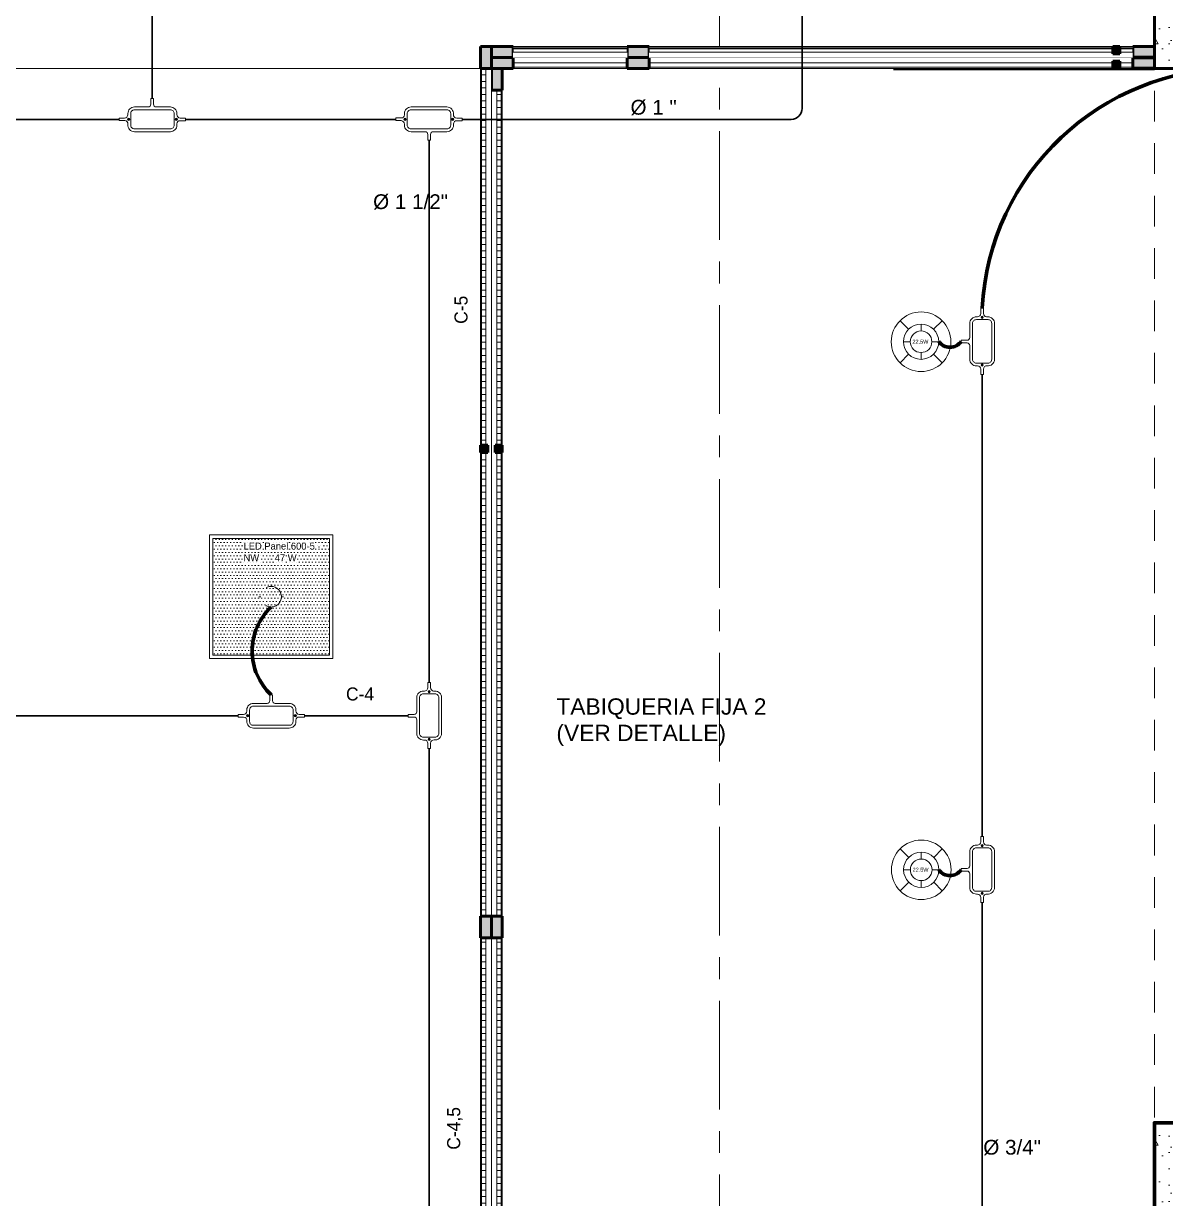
# Model space of a CAD drawing. Header units: inches. Extents: x -38 to 5698, y -33 to 92.
# Drawn here: x 387.87 to 393.12, y 24.5 to 29.91 of the extents above; entities that cross this region are included whole.
import ezdxf
from ezdxf.lldxf.tags import DXFTag

# ---------------------------------------------------------------- set-up
doc = ezdxf.new("R2010")
doc.units = ezdxf.units.IN
doc.header["$MEASUREMENT"] = 0
doc.set_wipeout_variables(frame=1)
for name, pattern in [('CONTINUA', [0]), ('DASHED', [0.75, 0.5, -0.25]), ('Hidden Line', [0.195611, 0.141111, -0.0545]), ('Punto & Raya', [0.65, 0.5, -0.075, 0, -0.075]), ('Wipeout_Contour', [1, 0, -1])]:
    doc.linetypes.add(name, pattern=pattern)
for name, color, linetype, lineweight in [('00 IE CKTO ILUMINACION', 3, 'Continuous', 50), ('01 IE LUM LED EMP DN570B', 3, 'Continuous', 13), ('ALUMBRADO_CONDUIT', 30, 'CONDUIT1', 30), ('Bancas', 1, 'Continuous', 13), ('CABLEADO EXT.', 3, 'PVCSUBT', 30), ('Luminarias', 5, 'Continuous', 20), ('Simb_Alumbrado', 140, 'CONTINUA', 30)]:
    doc.layers.add(name, color=color, linetype=linetype, lineweight=lineweight)
for name, color, linetype in [('02 _ ARQ _ ALB _ Muros Interiores', 7, 'Continuous'), ('02 _ ARQ _ ZON _ Espacio.3D', 7, 'Continuous'), ('08 _ STR _ EXT _ 06 Columnas', 7, 'Continuous'), ('08 _ STR _ EXT _ 09 Vigas', 7, 'Continuous'), ('1TEXT', 8, 'Continuous'), ('Acabado - Muros', 7, 'Continuous'), ('Marcador - Secciones', 251, 'Continuous'), ('Notas - Etiquetas', 251, 'Continuous')]:
    doc.layers.add(name, color=color, linetype=linetype)
doc.styles.add('Arial', font='arial.ttf')
doc.styles.add('Estilo_Generado_4', font='swisse.ttf')
doc.styles.add('{18b73a54-fa43-428c-adcb-c1c7bbdf2c84}', font='Simplex.shx')
tags = doc.linetypes.add('CONDUIT1', pattern='A,1,-0.19772,["con",{18b73a54-fa43-428c-adcb-c1c7bbdf2c84},S=0.2,R=0,X=0,Y=-0.065594],-0.593642', length=1.791362).pattern_tags.tags
tags[6] = DXFTag(74, 10)
tags = doc.linetypes.add('PVCSUBT', pattern='A,0.6,-0.3,0.6,-0.075691,["PVC",Standard,S=0.2,R=0,X=0,Y=-0.093724],-0.621005', length=2.196696).pattern_tags.tags
tags[10] = DXFTag(74, 10)
pattern_1 = [(0, (370.00005, 6e-09), (0, 0.3897114), [0.024375, -0.200625]), (0, (370.11255, 0.19486), (0, 0.3897114), [0.024375, -0.200625]), (60, (370.00005, 6e-09), (-0.3375, 0.1948557), [0.024375, -0.200625]), (60, (370.22505, 6e-09), (-0.3375, 0.1948557), [0.024375, -0.200625]), (120, (370.02442, 6e-09), (0.3375, 0.1948557), [0.024375, -0.200625]), (120, (370.24942, 6e-09), (0.3375, 0.1948557), [0.024375, -0.200625]), (0, (370.00005, 0.0375), (0, 0.075), [0, -0.075, 0, -0.1125]), (45, (370.03755, 0.0375), (-0.05303301, 0.05303301), [0, -0.05625, 0, -0.09375])]
pattern_2 = [(0, (370.000046, 6e-09), (0, 0.03), [])]

# ---------------------------------------------------------------- blocks, each defined once
blk = doc.blocks.new('*U270')
at = {"layer": 'Luminarias', "linetype": 'DASHED', "lineweight": 0, "ltscale": 0.05}
blk.add_lwpolyline([(0, -0.0045), (0, 0.0045)], dxfattribs=at)
blk = doc.blocks.new('*U271')
at = {"color": 0, "linetype": 'ByBlock', "lineweight": -2, "transparency": 16777216}
blk.add_blockref('*U270', (0, 0.05), dxfattribs=at)
for p, rotation in [((-0.05, 0), 90), ((0, -0.05), 180), ((0.05, 0), 269.9999999999999)]:
    blk.add_blockref('*U270', p, dxfattribs=dict(at, rotation=rotation))
blk = doc.blocks.new('PANEL LED 50W')
at = {"layer": 'Luminarias'}
h = blk.add_hatch(dxfattribs=at)
h.set_pattern_fill('DOTS', color=4, scale=0.009097)
h.set_pattern_definition([(0, (0, -2e-14), (0.0072206, 0.01444116), [0, -0.01444116])])
h.paths.add_polyline_path([(-0.2574, -0.2574), (0.2574, -0.2574), (0.2574, 0.2574), (-0.2574, 0.2574)])
h.paths.add_polyline_path([(-0.1296, 0.0974), (0.1849, 0.0974), (0.1849, 0.2469), (-0.1296, 0.2469)], flags=24)
at = {"layer": 'Luminarias', "color": 4, "lineweight": 0}
for points in [[(-0.2729, 0.2729), (0.2729, 0.2729), (0.2729, -0.2729), (-0.2729, -0.2729)], [(-0.2574, -0.2574), (0.2574, -0.2574), (0.2574, 0.2574), (-0.2574, 0.2574)]]:
    blk.add_lwpolyline(points, close=True, dxfattribs=at)
at = {"layer": 'Luminarias', "color": 4, "linetype": 'DASHED', "lineweight": 0, "ltscale": 0.01}
blk.add_circle((0, 0), 0.0455, dxfattribs=at)
at = {"color": 4}
blk.add_blockref('*U271', (0, 0), dxfattribs=at)
at = {"layer": 'Luminarias', "color": 4, "insert": (-0.1218, 0.2392), "char_height": 0.030929, "width": 0.382855, "attachment_point": 1}
blk.add_mtext('{\\Ftxt|c0;LED Panel 600-5 - NW      47 W}', dxfattribs=at)
blk = doc.blocks.new('lumin 47')
at = {"layer": 'ALUMBRADO_CONDUIT', "xscale": 1.041283452965173, "yscale": 1.041283452965173, "zscale": 1.041283452965173}
blk.add_blockref('PANEL LED 50W', (-76.251, 24.2433), dxfattribs=at)
blk = doc.blocks.new('LUMINARIA 2')
at = {"layer": '01 IE LUM LED EMP DN570B'}
for p, q in [((-0.0939, 0.0936), (-0.1589, 0.1584)), ((0.0939, 0.0936), (0.1589, 0.1584)), ((-0.0939, -0.0936), (-0.1589, -0.1584)), ((0.0939, -0.0936), (0.1589, -0.1584))]:
    blk.add_line(p, q, dxfattribs=at)
at = {"layer": '01 IE LUM LED EMP DN570B', "ltscale": 0.4}
for p, q in [((0, 0.0813), (0, 0.1326)), ((-0.0813, 0), (-0.1326, 0)), ((0.0813, 0), (0.1326, 0)), ((0, -0.0813), (0, -0.1326))]:
    blk.add_line(p, q, dxfattribs=at)
at = {"layer": '01 IE LUM LED EMP DN570B'}
for radius in [0.2244, 0.1326]:
    blk.add_circle((0, 0), radius, dxfattribs=at)
at = {"layer": '01 IE LUM LED EMP DN570B', "ltscale": 0.4}
blk.add_circle((0, 0), 0.0813, dxfattribs=at)
at = {"layer": '01 IE LUM LED EMP DN570B', "color": 8, "linetype": 'ByBlock', "lineweight": 80, "insert": (-0.0649, 0.0156), "char_height": 0.03, "width": 0.178585, "attachment_point": 1}
blk.add_mtext('{\\C3;22.5W}', dxfattribs=at)
blk = doc.blocks.new('oval t')
at = {"layer": 'Simb_Alumbrado', "lineweight": 13}
blk.add_lwpolyline([(0.0141, 0.0102, -0.414214), (0.0041, 0.0202), (0.0041, 0.0416), (-0.0056, 0.0416), (-0.0056, 0.0202, -0.414214), (-0.0156, 0.0102), (-0.0659, 0.0102, 0.414214), (-0.0899, -0.0138), (-0.0899, -0.0183, -0.414214), (-0.1019, -0.0303), (-0.1213, -0.0303), (-0.1213, -0.04), (-0.1016, -0.04, -0.451917), (-0.0897, -0.0535, 0.451917), (-0.0659, -0.0805), (0.0659, -0.0805, 0.414214), (0.0899, -0.0566), (0.0899, -0.0512, -0.398753), (0.1019, -0.0401), (0.1213, -0.0401), (0.1213, -0.0304), (0.1019, -0.0304, -0.368669), (0.0899, -0.0176), (0.0899, -0.0138, 0.414214), (0.0659, 0.0102), (0.0141, 0.0102)], format="xyb", dxfattribs=at)
blk.add_lwpolyline([(-0.0659, 0), (0.0659, 0, -0.414214), (0.0797, -0.0138), (0.0797, -0.0566, -0.414214), (0.0659, -0.0703), (-0.0659, -0.0703, -0.414214), (-0.0797, -0.0566), (-0.0797, -0.0138, -0.414214)], format="xyb", close=True, dxfattribs=at)
for points in [[(-0.0911, -0.0352), (-0.0828, -0.0352)], [(-0.0869, -0.031), (-0.0869, -0.0394)], [(0.0837, -0.0352), (0.0921, -0.0352)], [(0.0879, -0.031), (0.0879, -0.0394)]]:
    blk.add_lwpolyline(points, dxfattribs=at)
for centre in [(-0.0869, -0.0352), (0.0879, -0.0352)]:
    blk.add_circle(centre, 0.00419, dxfattribs=at)

msp = doc.modelspace()

# ---------------------------------------------------------------- hatches: boundary and pattern name
at = {"layer": '08 _ STR _ EXT _ 06 Columnas', "linetype": 'Continuous', "lineweight": 9}
h = msp.add_hatch(dxfattribs=at)
h.set_pattern_fill('HORMIGÓN_EN_MASA_0002', style=0, pattern_type=2)
h.set_pattern_definition(pattern_1)
h.paths.add_polyline_path([(393.07, 24.4), (393.57, 24.4), (393.57, 24.85), (393.07, 24.85)])

# ---------------------------------------------------------------- linework, layer by layer
at = {"layer": '02 _ ARQ _ ZON _ Espacio.3D', "color": 254, "linetype": 'Continuous', "lineweight": 0, "flags": 128}
for points in [[(390.02, 29.75), (393.07, 29.75), (393.07, 30.8002), (393.5201, 30.8001), (393.5201, 39), (393.07, 39), (393.07, 39.4), (392.67, 39.4), (392.67, 39.7678), (386.9699, 39.7678), (386.9699, 39.4), (386.57, 39.4), (386.5699, 39), (386.0699, 39), (386.0699, 39.9), (381.27, 39.9), (381.2701, 39.4), (379.57, 39.4), (379.57, 37.7), (379.22, 37.7), (379.22, 33.67), (378.37, 33.67), (378.37, 29.7)], [(390.02, 29.7), (378.32, 29.7), (378.32, 19.8507), (378.22, 19.8507), (378.22, 17.4), (378.32, 17.4), (390.02, 17.4), (390.02, 29.75)], [(421.42, 29.7), (393.07, 29.7), (390.07, 29.7), (390.07, 17.4), (414.57, 17.4)]]:
    msp.add_lwpolyline(points, dxfattribs=at)
msp.add_lwpolyline([(393.07, 24.85), (393.57, 24.85), (393.57, 26.75, -0.137976), (395.5252, 27.3), (409.32, 27.3, -1), (409.32, 19.8), (395.5252, 19.8, -0.137981), (393.57, 20.35), (393.57, 22.25), (393.07, 22.25), (393.07, 22.7), (393.57, 22.7), (393.57, 24.4), (393.07, 24.4)], format="xyb", close=True, dxfattribs=at)
at = {"layer": '08 _ STR _ EXT _ 06 Columnas', "color": 7, "linetype": 'Continuous', "lineweight": 80, "flags": 128}
msp.add_lwpolyline([(393.07, 24.4), (393.57, 24.4), (393.57, 24.85), (393.07, 24.85)], close=True, dxfattribs=at)
at = {"layer": 'Acabado - Muros', "color": 7, "linetype": 'Continuous', "lineweight": 60}
for p, q in [((390.02, 29.8), (389.97, 29.8)), ((390.02, 29.8), (390.02, 29.7)), ((390.07, 29.7), (390.02, 29.7))]:
    msp.add_line(p, q, dxfattribs=at)
at = {"layer": 'ALUMBRADO_CONDUIT', "color": 30, "lineweight": 30, "ltscale": 0.4, "true_color": 0xf26722}
for p, q in [((388.4593, 31.1546), (388.4593, 29.5619)), ((389.7338, 29.3693), (389.7338, 26.8754)), ((392.2776, 26.1665), (392.2776, 28.2922)), ((386.1698, 26.722), (388.8556, 26.7221)), ((389.1598, 26.7221), (389.6375, 26.7223)), ((389.7338, 26.5711), (389.7338, 22.8371)), ((392.2775, 23.7375), (392.2775, 25.8623))]:
    msp.add_line(p, q, dxfattribs=at)
for points in [[(387.0768, 29.4656), (388.3084, 29.4656)], [(388.6126, 29.4656), (389.5807, 29.4656)]]:
    msp.add_lwpolyline(points, dxfattribs=at)
at = {"layer": 'CABLEADO EXT.', "color": 3, "lineweight": 80}
for centre, radius, start, end in [((392.1294, 28.481), 0.0641, 216.0183, 323.9817), ((389.1959, 27.0202), 0.2767, 133.1507, 226.8493), ((392.1294, 26.0511), 0.0641, 216.0183, 323.9817)]:
    msp.add_arc(centre, radius, start, end, dxfattribs=at)
at = {"layer": 'Marcador - Secciones', "color": 251, "linetype": 'Punto & Raya', "lineweight": 13}
msp.add_line((391.07, 46.2111), (391.07, 0.8878), dxfattribs=at)

# ---------------------------------------------------------------- block references
msp.add_blockref('lumin 47', (465.2576, 3.0262))
at = {"layer": '01 IE LUM LED EMP DN570B', "xscale": 0.6105334384153049, "yscale": 0.6105334384153049, "zscale": 0.6105334384153049}
for p in [(391.9966, 28.4425), (391.9972, 26.0134)]:
    msp.add_blockref('LUMINARIA 2', p, dxfattribs=at)
at = {"layer": 'Bancas', "color": 252, "true_color": 0x939598, "xscale": 1.253906979044094, "yscale": 1.253906979044094, "zscale": 1.253906979044094}
for p in [(388.4605, 29.5097), (389.0077, 26.7662)]:
    msp.add_blockref('oval t', p, dxfattribs=at)
for p, rotation in [((389.7328, 29.4215), 180), ((392.2334, 28.4443), 90), ((389.6896, 26.7232), 90), ((392.2334, 26.0144), 90)]:
    msp.add_blockref('oval t', p, dxfattribs=dict(at, rotation=rotation))

# ---------------------------------------------------------------- texts
at = {"layer": '00 IE CKTO ILUMINACION', "color": 3, "linetype": 'CONTINUA', "lineweight": 15}
for s, p in [('C-5', (389.9101, 28.5248)), ('C-4,5', (389.8764, 24.7258))]:
    msp.add_text(s, height=0.06, rotation=90, dxfattribs=at).set_placement(p)
msp.add_text('C-4', height=0.06, dxfattribs=at).set_placement((389.3511, 26.7923))
at = {"layer": '1TEXT', "color": 50, "linetype": 'Continuous', "style": 'Arial'}
for s, p in [('%%C 1 "', (390.6599, 29.4872)), ('%%C 1 1/2"', (389.4759, 29.0529)), ('%%C 3/4"', (392.2828, 24.7033))]:
    msp.add_text(s, height=0.06788, rotation=0, dxfattribs=at).set_placement(p)
at = {"layer": 'Notas - Etiquetas', "color": 8, "linetype": 'Continuous', "lineweight": 13, "insert": (390.319, 26.6927), "char_height": 0.075, "width": 1.075835, "attachment_point": 4, "line_spacing_factor": 0.969465, "style": 'Estilo_Generado_4'}
msp.add_mtext('\\A1;{\\pql;\\fSwis721 Ex BT|b0|i0|c0|p34;TABIQUERIA FIJA 2 (VER DETALLE)\\fSwis721 Ex BT|b0|i0|c0|p34; }', dxfattribs=at)

# ---------------------------------------------------------------- next in the draw order: wipeouts: each hides what was drawn before it
at = {"color": 254, "linetype": 'Wipeout_Contour', "lineweight": 0, "ltscale": 12955.370046}
msp.add_wipeout([(391.87, 29.7), (393.07, 29.7), (393.07, 29.75), (391.87, 29.75)], dxfattribs=at).dxf.layer = '02 _ ARQ _ ALB _ Muros Interiores'
at = {"color": 254, "linetype": 'Wipeout_Contour', "lineweight": 0, "ltscale": 19418.736083}
msp.add_wipeout([(390.02, 29.6), (390.02, 27.95), (390.037, 27.95), (390.037, 27.9665), (390.07, 27.9665), (390.07, 29.6)], dxfattribs=at).dxf.layer = 'Acabado - Muros'
at = {"color": 254, "linetype": 'Wipeout_Contour', "lineweight": 0, "ltscale": 19418.530668}
msp.add_wipeout([(390.07, 25.7), (390.02, 25.7), (390.02, 23.55), (390.037, 23.55), (390.037, 23.5665), (390.07, 23.5665)], dxfattribs=at).dxf.layer = 'Acabado - Muros'

# ---------------------------------------------------------------- next in the draw order: hatches: boundary and pattern name
at = {"layer": '08 _ STR _ EXT _ 06 Columnas', "linetype": 'Continuous', "lineweight": 9}
h = msp.add_hatch(dxfattribs=at)
h.set_pattern_fill('HORMIGÓN_EN_MASA_0002', style=0, pattern_type=2)
h.set_pattern_definition(pattern_1)
h.paths.add_polyline_path([(394.17, 29.7), (394.17, 30.1999), (393.57, 30.2), (393.57, 30.8001), (393.07, 30.8002), (393.07, 29.7)])

# ---------------------------------------------------------------- next in the draw order: linework, layer by layer
at = {"layer": '02 _ ARQ _ ALB _ Muros Interiores', "color": 7, "linetype": 'Continuous', "lineweight": 80, "flags": 128}
for points in [[(393.07, 29.75), (391.87, 29.75)], [(391.87, 29.75), (391.87, 29.7)], [(391.87, 29.7), (393.07, 29.7)]]:
    msp.add_lwpolyline(points, dxfattribs=at)
at = {"layer": '08 _ STR _ EXT _ 06 Columnas', "color": 7, "linetype": 'Continuous', "lineweight": 60, "flags": 128}
msp.add_lwpolyline([(394.17, 29.7), (393.07, 29.7), (393.07, 30.8002), (393.57, 30.8001), (393.57, 30.2), (394.17, 30.1999)], close=True, dxfattribs=at)
at = {"layer": '08 _ STR _ EXT _ 09 Vigas', "color": 251, "linetype": 'Hidden Line', "lineweight": 13}
for p, q in [((379.57, 29.7), (414.07, 29.7)), ((393.07, 17.4), (393.07, 29.7))]:
    msp.add_line(p, q, dxfattribs=at)
at = {"layer": 'Acabado - Muros', "color": 7, "linetype": 'Continuous', "lineweight": 60}
msp.add_line((393.07, 29.8), (393.07, 29.7), dxfattribs=at)
at = {"layer": 'Acabado - Muros', "color": 251, "linetype": 'Continuous', "lineweight": 13, "flags": 128}
for points in [[(390.02, 21.4), (390.02, 23.55), (390.02, 25.7)], [(390.07, 23.5665), (390.07, 25.7)]]:
    msp.add_lwpolyline(points, dxfattribs=at)

# ---------------------------------------------------------------- next in the draw order: wipeouts: each hides what was drawn before it
at = {"color": 254, "linetype": 'Wipeout_Contour', "lineweight": 0, "ltscale": 19418.687371}
msp.add_wipeout([(390.02, 27.95), (390.02, 25.8), (390.07, 25.8), (390.07, 27.9335), (390.037, 27.9335), (390.037, 27.95)], dxfattribs=at).dxf.layer = 'Acabado - Muros'

# ---------------------------------------------------------------- next in the draw order: linework, layer by layer
at = {"layer": 'Acabado - Muros', "color": 251, "linetype": 'Continuous', "lineweight": 13, "flags": 128}
for points in [[(390.02, 25.8), (390.02, 27.95), (390.02, 29.6)], [(390.07, 27.9665), (390.07, 29.6)], [(390.07, 25.8), (390.07, 27.9335)]]:
    msp.add_lwpolyline(points, dxfattribs=at)

# ---------------------------------------------------------------- next in the draw order: wipeouts: each hides what was drawn before it
at = {"color": 254, "linetype": 'Wipeout_Contour', "lineweight": 0, "ltscale": 12947.02042}
msp.add_wipeout([(390.645, 29.75), (390.12, 29.75), (390.12, 29.7), (390.645, 29.7)], dxfattribs=at).dxf.layer = 'Acabado - Muros'
at = {"color": 254, "linetype": 'Wipeout_Contour', "lineweight": 0, "ltscale": 19430.290607}
msp.add_wipeout([(390.745, 29.75), (390.745, 29.7), (392.8785, 29.7), (392.8785, 29.733), (392.895, 29.733), (392.895, 29.75)], dxfattribs=at).dxf.layer = 'Acabado - Muros'
at = {"color": 254, "linetype": 'Wipeout_Contour', "lineweight": 0, "ltscale": 12945.540182}
msp.add_wipeout([(390.065, 25.7), (390.045, 25.7), (390.045, 23.5665), (390.065, 23.5665)], dxfattribs=at).dxf.layer = 'Acabado - Muros'

# ---------------------------------------------------------------- next in the draw order: hatches: boundary and pattern name
at = {"layer": 'Acabado - Muros', "linetype": 'Continuous', "lineweight": 0}
h = msp.add_hatch(dxfattribs=at)
h.set_pattern_fill('CONTRACHAPADO_0002', color=254, style=0, pattern_type=2)
h.set_pattern_definition(pattern_2)
h.paths.add_polyline_path([(390.065, 25.7), (390.045, 25.7), (390.045, 23.5665), (390.065, 23.5665)])

# ---------------------------------------------------------------- next in the draw order: linework, layer by layer
at = {"layer": 'Acabado - Muros', "color": 7, "linetype": 'Continuous', "lineweight": 60}
msp.add_line((390.07, 25.7), (390.02, 25.7), dxfattribs=at)
at = {"layer": 'Acabado - Muros', "color": 251, "linetype": 'Continuous', "lineweight": 13, "flags": 128}
for points in [[(390.645, 29.75), (390.12, 29.75)], [(390.645, 29.7), (390.12, 29.7)]]:
    msp.add_lwpolyline(points, dxfattribs=at)
at = {"layer": 'Acabado - Muros', "color": 7, "linetype": 'Continuous', "lineweight": 13, "flags": 128}
msp.add_lwpolyline([(390.065, 25.7), (390.045, 25.7), (390.045, 23.5665), (390.065, 23.5665)], close=True, dxfattribs=at)

# ---------------------------------------------------------------- next in the draw order: wipeouts: each hides what was drawn before it
at = {"color": 254, "linetype": 'Wipeout_Contour', "lineweight": 0, "ltscale": 19436.350936}
msp.add_wipeout([(392.97, 29.75), (392.895, 29.75), (392.895, 29.733), (392.9115, 29.733), (392.9115, 29.7), (392.97, 29.7)], dxfattribs=at).dxf.layer = 'Acabado - Muros'
at = {"color": 254, "linetype": 'Wipeout_Contour', "lineweight": 0, "ltscale": 12945.676888}
msp.add_wipeout([(390.065, 29.6), (390.045, 29.6), (390.045, 27.9665), (390.065, 27.9665)], dxfattribs=at).dxf.layer = 'Acabado - Muros'
at = {"color": 254, "linetype": 'Wipeout_Contour', "lineweight": 0, "ltscale": 12945.611267}
msp.add_wipeout([(390.065, 27.9335), (390.045, 27.9335), (390.045, 25.8), (390.065, 25.8)], dxfattribs=at).dxf.layer = 'Acabado - Muros'

# ---------------------------------------------------------------- next in the draw order: hatches: boundary and pattern name
at = {"layer": 'Acabado - Muros', "linetype": 'Continuous', "lineweight": 0}
for points in [[(390.07, 29.6), (390.07, 29.7), (390.02, 29.7), (390.02, 29.6)], [(390.037, 27.9665), (390.037, 27.9335), (390.07, 27.9335), (390.07, 27.9665)], [(390.02, 25.8), (390.02, 25.7), (390.07, 25.7), (390.07, 25.8)]]:
    msp.add_hatch(color=254, dxfattribs=at).paths.add_polyline_path(points)
h = msp.add_hatch(dxfattribs=at)
h.set_pattern_fill('CONTRACHAPADO_0002', color=254, style=0, pattern_type=2)
h.set_pattern_definition(pattern_2)
h.paths.add_polyline_path([(390.065, 29.6), (390.045, 29.6), (390.045, 27.9665), (390.065, 27.9665)])
h = msp.add_hatch(dxfattribs=at)
h.set_pattern_fill('CONTRACHAPADO_0002', color=254, style=0, pattern_type=2)
h.set_pattern_definition(pattern_2)
h.paths.add_polyline_path([(390.065, 27.9335), (390.045, 27.9335), (390.045, 25.8), (390.065, 25.8)])

# ---------------------------------------------------------------- next in the draw order: linework, layer by layer
at = {"layer": 'Acabado - Muros', "color": 7, "linetype": 'Continuous', "lineweight": 60}
for p, q in [((390.02, 29.7), (390.02, 29.6)), ((390.07, 29.7), (390.07, 29.6)), ((390.07, 29.6), (390.02, 29.6)), ((390.037, 27.9665), (390.037, 27.9335)), ((390.07, 27.9665), (390.037, 27.9665)), ((390.07, 27.9665), (390.07, 27.9335)), ((390.07, 27.9335), (390.037, 27.9335)), ((390.02, 25.8), (390.02, 25.7)), ((390.07, 25.8), (390.02, 25.8)), ((390.07, 25.8), (390.07, 25.7))]:
    msp.add_line(p, q, dxfattribs=at)
at = {"layer": 'Acabado - Muros', "color": 251, "linetype": 'Continuous', "lineweight": 13, "flags": 128}
for points in [[(392.97, 29.75), (390.745, 29.75)], [(392.8785, 29.7), (390.745, 29.7)], [(392.97, 29.7), (392.9115, 29.7)]]:
    msp.add_lwpolyline(points, dxfattribs=at)
at = {"layer": 'Acabado - Muros', "color": 7, "linetype": 'Continuous', "lineweight": 13, "flags": 128}
for points in [[(390.065, 29.6), (390.045, 29.6), (390.045, 27.9665), (390.065, 27.9665)], [(390.065, 27.9335), (390.045, 27.9335), (390.045, 25.8), (390.065, 25.8)]]:
    msp.add_lwpolyline(points, close=True, dxfattribs=at)

# ---------------------------------------------------------------- next in the draw order: wipeouts: each hides what was drawn before it
at = {"color": 254, "linetype": 'Wipeout_Contour', "lineweight": 0, "ltscale": 12947.020053}
msp.add_wipeout([(390.12, 29.705), (390.645, 29.705), (390.645, 29.725), (390.12, 29.725)], dxfattribs=at).dxf.layer = 'Acabado - Muros'

# ---------------------------------------------------------------- next in the draw order: hatches: boundary and pattern name
at = {"layer": 'Acabado - Muros', "linetype": 'Continuous', "lineweight": 0}
msp.add_hatch(color=254, dxfattribs=at).paths.add_polyline_path([(390.12, 29.7), (390.12, 29.75), (390.02, 29.75), (390.02, 29.7)])

# ---------------------------------------------------------------- next in the draw order: linework, layer by layer
at = {"layer": 'Acabado - Muros', "color": 7, "linetype": 'Continuous', "lineweight": 60}
for p, q in [((390.12, 29.8), (390.12, 29.7)), ((390.645, 29.8), (390.645, 29.7)), ((390.12, 29.75), (390.02, 29.75)), ((390.12, 29.7), (390.02, 29.7))]:
    msp.add_line(p, q, dxfattribs=at)
at = {"layer": 'Acabado - Muros', "color": 7, "linetype": 'Continuous', "lineweight": 13, "flags": 128}
msp.add_lwpolyline([(390.12, 29.705), (390.12, 29.725), (390.645, 29.725), (390.645, 29.705)], close=True, dxfattribs=at)

# ---------------------------------------------------------------- next in the draw order: wipeouts: each hides what was drawn before it
at = {"color": 254, "linetype": 'Wipeout_Contour', "lineweight": 0, "ltscale": 12952.736823}
msp.add_wipeout([(390.745, 29.705), (392.8785, 29.705), (392.8785, 29.725), (390.745, 29.725)], dxfattribs=at).dxf.layer = 'Acabado - Muros'
at = {"color": 254, "linetype": 'Wipeout_Contour', "lineweight": 0, "ltscale": 12957.252621}
msp.add_wipeout([(392.9115, 29.705), (392.97, 29.705), (392.97, 29.725), (392.9115, 29.725)], dxfattribs=at).dxf.layer = 'Acabado - Muros'
at = {"color": 254, "linetype": 'Wipeout_Contour', "lineweight": 0, "ltscale": 19417.779439}
msp.add_wipeout([(389.97, 27.9335), (389.97, 25.8), (390.02, 25.8), (390.02, 27.95), (390.003, 27.95), (390.003, 27.9335)], dxfattribs=at).dxf.layer = 'Acabado - Muros'
at = {"color": 254, "linetype": 'Wipeout_Contour', "lineweight": 0, "ltscale": 19417.622606}
msp.add_wipeout([(390.02, 25.7), (389.97, 25.7), (389.97, 23.5665), (390.003, 23.5665), (390.003, 23.55), (390.02, 23.55)], dxfattribs=at).dxf.layer = 'Acabado - Muros'

# ---------------------------------------------------------------- next in the draw order: hatches: boundary and pattern name
at = {"layer": 'Acabado - Muros', "linetype": 'Continuous', "lineweight": 0}
for points in [[(390.645, 29.75), (390.645, 29.7), (390.745, 29.7), (390.745, 29.75)], [(392.8785, 29.733), (392.8785, 29.7), (392.9115, 29.7), (392.9115, 29.733)], [(392.97, 29.7), (393.07, 29.7), (393.07, 29.75), (392.97, 29.75)]]:
    msp.add_hatch(color=254, dxfattribs=at).paths.add_polyline_path(points)

# ---------------------------------------------------------------- next in the draw order: linework, layer by layer
at = {"layer": 'Acabado - Muros', "color": 7, "linetype": 'Continuous', "lineweight": 60}
for p, q in [((390.745, 29.8), (390.745, 29.7)), ((392.97, 29.8), (392.97, 29.7)), ((390.745, 29.75), (390.645, 29.75)), ((392.8785, 29.733), (392.8785, 29.7)), ((392.9115, 29.733), (392.8785, 29.733)), ((392.9115, 29.733), (392.9115, 29.7)), ((393.07, 29.75), (392.97, 29.75)), ((390.745, 29.7), (390.645, 29.7)), ((392.9115, 29.7), (392.8785, 29.7)), ((393.07, 29.7), (392.97, 29.7))]:
    msp.add_line(p, q, dxfattribs=at)
at = {"layer": 'Acabado - Muros', "color": 7, "linetype": 'Continuous', "lineweight": 13, "flags": 128}
for points in [[(390.745, 29.705), (390.745, 29.725), (392.8785, 29.725), (392.8785, 29.705)], [(392.9115, 29.705), (392.9115, 29.725), (392.97, 29.725), (392.97, 29.705)]]:
    msp.add_lwpolyline(points, close=True, dxfattribs=at)
at = {"layer": 'Acabado - Muros', "color": 251, "linetype": 'Continuous', "lineweight": 13, "flags": 128}
for points in [[(389.97, 23.5665), (389.97, 25.7)], [(390.02, 21.4), (390.02, 23.55), (390.02, 25.7)]]:
    msp.add_lwpolyline(points, dxfattribs=at)
at = {"layer": 'CABLEADO EXT.', "color": 3, "lineweight": 80}
msp.add_arc((393.4406, 28.5354), 1.1646, 89.7802, 177.0003, dxfattribs=at)

# ---------------------------------------------------------------- next in the draw order: wipeouts: each hides what was drawn before it
at = {"color": 254, "linetype": 'Wipeout_Contour', "lineweight": 0, "ltscale": 19417.829849}
msp.add_wipeout([(390.02, 29.7), (389.97, 29.7), (389.97, 27.9665), (390.003, 27.9665), (390.003, 27.95), (390.02, 27.95)], dxfattribs=at).dxf.layer = 'Acabado - Muros'

# ---------------------------------------------------------------- next in the draw order: linework, layer by layer
at = {"layer": 'Acabado - Muros', "color": 251, "linetype": 'Continuous', "lineweight": 13, "flags": 128}
for points in [[(389.97, 27.9665), (389.97, 29.7)], [(390.02, 25.8), (390.02, 27.95), (390.02, 29.7)], [(389.97, 25.8), (389.97, 27.9335)]]:
    msp.add_lwpolyline(points, dxfattribs=at)

# ---------------------------------------------------------------- next in the draw order: wipeouts: each hides what was drawn before it
at = {"color": 254, "linetype": 'Wipeout_Contour', "lineweight": 0, "ltscale": 12947.022259}
msp.add_wipeout([(390.12, 29.75), (390.645, 29.75), (390.645, 29.8), (390.12, 29.8)], dxfattribs=at).dxf.layer = 'Acabado - Muros'
at = {"color": 254, "linetype": 'Wipeout_Contour', "lineweight": 0, "ltscale": 19436.347521}
msp.add_wipeout([(392.9115, 29.767), (392.895, 29.767), (392.895, 29.75), (392.97, 29.75), (392.97, 29.8), (392.9115, 29.8)], dxfattribs=at).dxf.layer = 'Acabado - Muros'
at = {"color": 254, "linetype": 'Wipeout_Contour', "lineweight": 0, "ltscale": 12945.260193}
msp.add_wipeout([(389.975, 25.7), (389.975, 23.5665), (389.995, 23.5665), (389.995, 25.7)], dxfattribs=at).dxf.layer = 'Acabado - Muros'

# ---------------------------------------------------------------- next in the draw order: hatches: boundary and pattern name
at = {"layer": 'Acabado - Muros', "linetype": 'Continuous', "lineweight": 0}
h = msp.add_hatch(dxfattribs=at)
h.set_pattern_fill('CONTRACHAPADO_0002', color=254, style=0, pattern_type=2)
h.set_pattern_definition(pattern_2)
h.paths.add_polyline_path([(389.975, 25.7), (389.975, 23.5665), (389.995, 23.5665), (389.995, 25.7)])

# ---------------------------------------------------------------- next in the draw order: linework, layer by layer
at = {"layer": 'Acabado - Muros', "color": 7, "linetype": 'Continuous', "lineweight": 60}
msp.add_line((390.02, 25.7), (389.97, 25.7), dxfattribs=at)
at = {"layer": 'Acabado - Muros', "color": 251, "linetype": 'Continuous', "lineweight": 13, "flags": 128}
msp.add_lwpolyline([(390.645, 29.8), (390.12, 29.8)], dxfattribs=at)
at = {"layer": 'Acabado - Muros', "color": 7, "linetype": 'Continuous', "lineweight": 13, "flags": 128}
msp.add_lwpolyline([(389.975, 25.7), (389.995, 25.7), (389.995, 23.5665), (389.975, 23.5665)], close=True, dxfattribs=at)

# ---------------------------------------------------------------- next in the draw order: wipeouts: each hides what was drawn before it
at = {"color": 254, "linetype": 'Wipeout_Contour', "lineweight": 0, "ltscale": 19430.28719}
msp.add_wipeout([(390.745, 29.8), (390.745, 29.75), (392.895, 29.75), (392.895, 29.767), (392.8785, 29.767), (392.8785, 29.8)], dxfattribs=at).dxf.layer = 'Acabado - Muros'
at = {"color": 254, "linetype": 'Wipeout_Contour', "lineweight": 0, "ltscale": 12945.398722}
msp.add_wipeout([(389.975, 29.7), (389.975, 27.9665), (389.995, 27.9665), (389.995, 29.7)], dxfattribs=at).dxf.layer = 'Acabado - Muros'
at = {"color": 254, "linetype": 'Wipeout_Contour', "lineweight": 0, "ltscale": 12945.331273}
msp.add_wipeout([(389.975, 27.9335), (389.975, 25.8), (389.995, 25.8), (389.995, 27.9335)], dxfattribs=at).dxf.layer = 'Acabado - Muros'

# ---------------------------------------------------------------- next in the draw order: hatches: boundary and pattern name
at = {"layer": 'Acabado - Muros', "linetype": 'Continuous', "lineweight": 0}
for points in [[(389.97, 29.7), (390.02, 29.7), (390.02, 29.8), (389.97, 29.8)], [(390.003, 27.9665), (389.97, 27.9665), (389.97, 27.9335), (390.003, 27.9335)], [(390.02, 25.8), (389.97, 25.8), (389.97, 25.7), (390.02, 25.7)]]:
    msp.add_hatch(color=254, dxfattribs=at).paths.add_polyline_path(points)
h = msp.add_hatch(dxfattribs=at)
h.set_pattern_fill('CONTRACHAPADO_0002', color=254, style=0, pattern_type=2)
h.set_pattern_definition(pattern_2)
h.paths.add_polyline_path([(389.975, 29.7), (389.975, 27.9665), (389.995, 27.9665), (389.995, 29.7)])
h = msp.add_hatch(dxfattribs=at)
h.set_pattern_fill('CONTRACHAPADO_0002', color=254, style=0, pattern_type=2)
h.set_pattern_definition(pattern_2)
h.paths.add_polyline_path([(389.975, 27.9335), (389.975, 25.8), (389.995, 25.8), (389.995, 27.9335)])

# ---------------------------------------------------------------- next in the draw order: linework, layer by layer
at = {"layer": '02 _ ARQ _ ZON _ Espacio.3D', "color": 254, "linetype": 'Continuous', "lineweight": 0, "flags": 128}
msp.add_lwpolyline([(379.07, 29.7), (379.07, 30.7), (379.57, 30.7), (379.57, 30.2), (380.07, 30.2), (380.07, 29.7), (386.07, 29.7), (386.07, 31.0002), (386.57, 31.0001), (386.57, 30.2), (386.97, 30.1999), (386.97, 29.7), (390.02, 29.7)], dxfattribs=at)
at = {"layer": 'Acabado - Muros', "color": 7, "linetype": 'Continuous', "lineweight": 60}
for p, q in [((389.97, 29.8), (389.97, 29.7)), ((390.02, 29.8), (390.02, 29.7)), ((390.02, 29.7), (389.97, 29.7)), ((389.97, 27.9665), (389.97, 27.9335)), ((390.003, 27.9665), (389.97, 27.9665)), ((390.003, 27.9665), (390.003, 27.9335)), ((390.003, 27.9335), (389.97, 27.9335)), ((389.97, 25.8), (389.97, 25.7)), ((390.02, 25.8), (389.97, 25.8)), ((390.02, 25.8), (390.02, 25.7))]:
    msp.add_line(p, q, dxfattribs=at)
at = {"layer": 'Acabado - Muros', "color": 251, "linetype": 'Continuous', "lineweight": 13, "flags": 128}
for points in [[(392.8785, 29.8), (390.745, 29.8)], [(392.97, 29.8), (392.9115, 29.8)]]:
    msp.add_lwpolyline(points, dxfattribs=at)
at = {"layer": 'Acabado - Muros', "color": 7, "linetype": 'Continuous', "lineweight": 13, "flags": 128}
for points in [[(389.975, 29.7), (389.995, 29.7), (389.995, 27.9665), (389.975, 27.9665)], [(389.975, 27.9335), (389.995, 27.9335), (389.995, 25.8), (389.975, 25.8)]]:
    msp.add_lwpolyline(points, close=True, dxfattribs=at)

# ---------------------------------------------------------------- next in the draw order: wipeouts: each hides what was drawn before it
at = {"color": 254, "linetype": 'Wipeout_Contour', "lineweight": 0, "ltscale": 12947.022626}
msp.add_wipeout([(390.12, 29.795), (390.12, 29.775), (390.645, 29.775), (390.645, 29.795)], dxfattribs=at).dxf.layer = 'Acabado - Muros'

# ---------------------------------------------------------------- next in the draw order: hatches: boundary and pattern name
at = {"layer": 'Acabado - Muros', "linetype": 'Continuous', "lineweight": 0}
msp.add_hatch(color=254, dxfattribs=at).paths.add_polyline_path([(390.12, 29.8), (390.02, 29.8), (390.02, 29.75), (390.12, 29.75)])
h = msp.add_hatch(dxfattribs=at)
h.set_pattern_fill('CONTRACHAPADO_0002', color=254, style=0, pattern_type=2)
h.set_pattern_definition(pattern_2)
h.paths.add_polyline_path([(390.12, 29.795), (390.12, 29.775), (390.645, 29.775), (390.645, 29.795)])

# ---------------------------------------------------------------- next in the draw order: linework, layer by layer
at = {"layer": 'Acabado - Muros', "color": 7, "linetype": 'Continuous', "lineweight": 60}
msp.add_line((390.12, 29.8), (390.02, 29.8), dxfattribs=at)
at = {"layer": 'Acabado - Muros', "color": 7, "linetype": 'Continuous', "lineweight": 13, "flags": 128}
msp.add_lwpolyline([(390.12, 29.795), (390.12, 29.775), (390.645, 29.775), (390.645, 29.795)], close=True, dxfattribs=at)

# ---------------------------------------------------------------- next in the draw order: wipeouts: each hides what was drawn before it
at = {"color": 254, "linetype": 'Wipeout_Contour', "lineweight": 0, "ltscale": 12952.739396}
msp.add_wipeout([(390.745, 29.795), (390.745, 29.775), (392.8785, 29.775), (392.8785, 29.795)], dxfattribs=at).dxf.layer = 'Acabado - Muros'
at = {"color": 254, "linetype": 'Wipeout_Contour', "lineweight": 0, "ltscale": 12957.255193}
msp.add_wipeout([(392.9115, 29.795), (392.9115, 29.775), (392.97, 29.775), (392.97, 29.795)], dxfattribs=at).dxf.layer = 'Acabado - Muros'

# ---------------------------------------------------------------- next in the draw order: hatches: boundary and pattern name
at = {"layer": 'Acabado - Muros', "linetype": 'Continuous', "lineweight": 0}
for points in [[(390.645, 29.75), (390.745, 29.75), (390.745, 29.8), (390.645, 29.8)], [(392.8785, 29.767), (392.9115, 29.767), (392.9115, 29.8), (392.8785, 29.8)], [(392.97, 29.8), (392.97, 29.75), (393.07, 29.75), (393.07, 29.8)]]:
    msp.add_hatch(color=254, dxfattribs=at).paths.add_polyline_path(points)
h = msp.add_hatch(dxfattribs=at)
h.set_pattern_fill('CONTRACHAPADO_0002', color=254, style=0, pattern_type=2)
h.set_pattern_definition(pattern_2)
h.paths.add_polyline_path([(390.745, 29.795), (390.745, 29.775), (392.8785, 29.775), (392.8785, 29.795)])
h = msp.add_hatch(dxfattribs=at)
h.set_pattern_fill('CONTRACHAPADO_0002', color=254, style=0, pattern_type=2)
h.set_pattern_definition(pattern_2)
h.paths.add_polyline_path([(392.9115, 29.795), (392.9115, 29.775), (392.97, 29.775), (392.97, 29.795)])

# ---------------------------------------------------------------- next in the draw order: linework, layer by layer
at = {"layer": 'Acabado - Muros', "color": 7, "linetype": 'Continuous', "lineweight": 60}
for p, q in [((390.745, 29.8), (390.645, 29.8)), ((392.8785, 29.8), (392.8785, 29.767)), ((392.9115, 29.8), (392.8785, 29.8)), ((392.9115, 29.8), (392.9115, 29.767)), ((393.07, 29.8), (392.97, 29.8)), ((392.9115, 29.767), (392.8785, 29.767))]:
    msp.add_line(p, q, dxfattribs=at)
at = {"layer": 'Acabado - Muros', "color": 7, "linetype": 'Continuous', "lineweight": 13, "flags": 128}
for points in [[(390.745, 29.795), (390.745, 29.775), (392.8785, 29.775), (392.8785, 29.795)], [(392.9115, 29.795), (392.9115, 29.775), (392.97, 29.775), (392.97, 29.795)]]:
    msp.add_lwpolyline(points, close=True, dxfattribs=at)
at = {"layer": 'ALUMBRADO_CONDUIT', "color": 30, "lineweight": 30, "ltscale": 0.4, "true_color": 0xf26722}
msp.add_lwpolyline([(389.8849, 29.4656), (391.3993, 29.4656, 0.414211), (391.4493, 29.5156), (391.4493, 30.5692)], format="xyb", dxfattribs=at)

doc.saveas('drawing.dxf')
